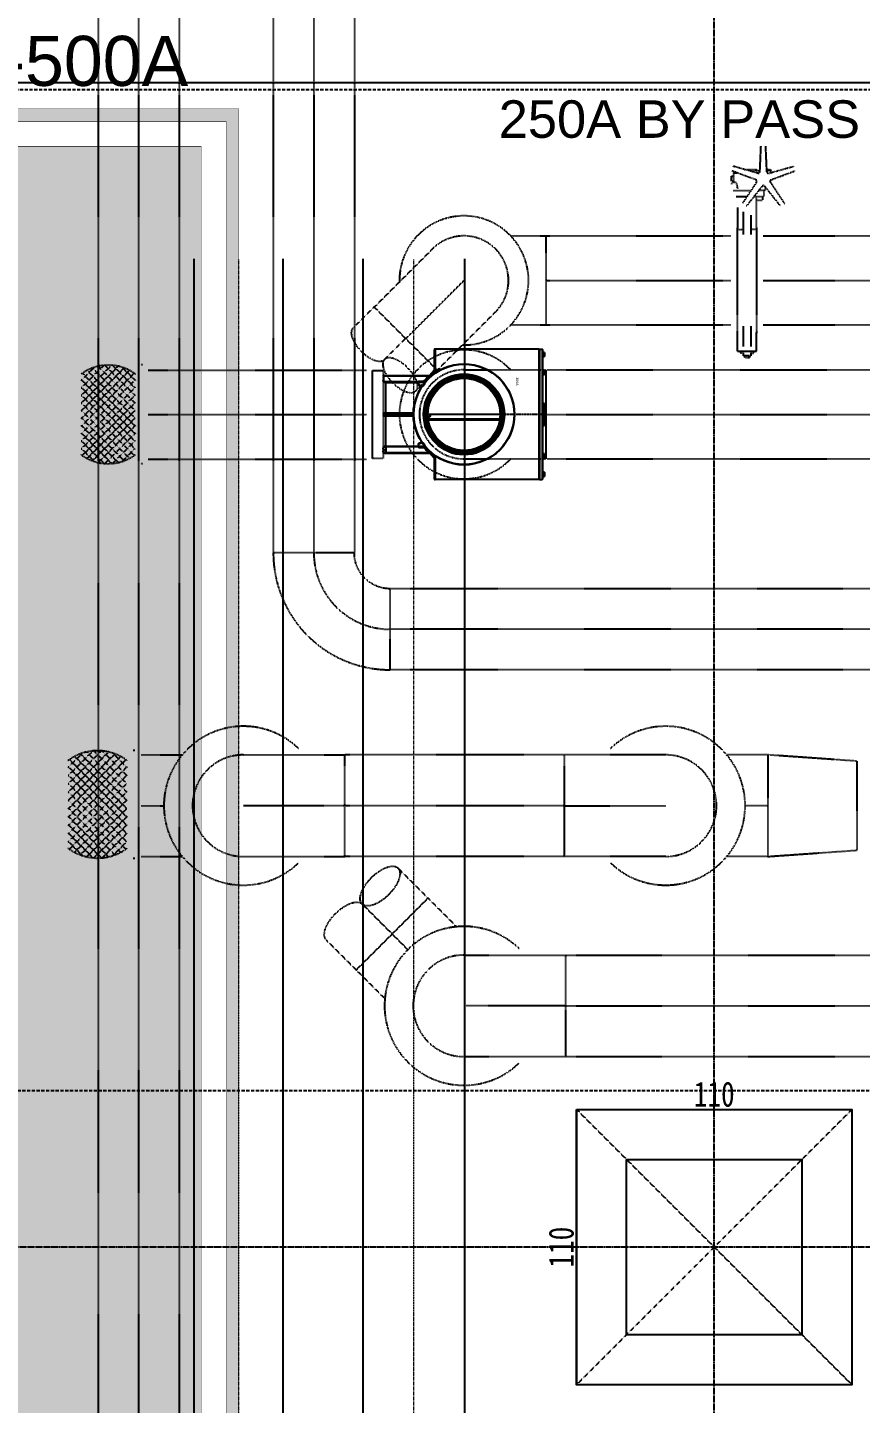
# Model space of a CAD drawing. Header units: millimetres. Extents: x -18489 to 17339, y -1599 to 10961.
# Drawn here: x -16473 to -16140, y 3680 to 4230 of the extents above; entities that cross this region are included whole.
import ezdxf
from ezdxf.enums import TextEntityAlignment as Align

# ---------------------------------------------------------------- set-up
doc = ezdxf.new("R2010")
doc.units = ezdxf.units.MM
for name, pattern in [('188K-SM-03-F10-MECH-EQ-Y2257103$0$Micron CUP L10 HVAC EQU$0$DASHED', [19.05, 12.7, -6.35]), ('188K-SM-07-F10-MECH-CHW PIPE-Y2257103$0$Micron CUP L10 HVAC 2nd PIPE$0$CENTER', [2, 1.25, -0.25, 0.25, -0.25]), ('188K-SM-07-F10-MECH-CHW PIPE-Y2257103$0$Micron CUP L10 HVAC 2nd PIPE$0$JIS_02_1.0', [2, 1, -1]), ('188K-SM-07-F10-MECH-CHW PIPE-Y2257103$0$XKA01LR1-HVAC-PIPE-冷卻水-Y2225103 Shawn$0$CENTER', [2, 1.25, -0.25, 0.25, -0.25]), ('X-CUB3-L10$0$COL-CEN-LIN', [3.25, 2.5, -0.25, 0.25, -0.25]), ('X-CUB3-L10$0$HIDDEN', [0.4, 0.3, -0.1])]:
    doc.linetypes.add(name, pattern=pattern)
for name, color, linetype in [('188K-SM-03-F10-MECH-EQ-Y2257103$0$0 Xref', 8, 'Continuous'), ('188K-SM-03-F10-MECH-EQ-Y2257103$0$M-EQU-FOUNDATION', 8, 'Continuous'), ('188K-SM-03-F10-MECH-EQ-Y2257103$0$Micron CUP L10 HVAC EQU$0$M-FUTURE-EQU', 253, '188K-SM-03-F10-MECH-EQ-Y2257103$0$Micron CUP L10 HVAC EQU$0$DASHED'), ('188K-SM-07-F10-MECH-CHW PIPE-Y2257103$0$0 XC', 8, 'Continuous'), ('188K-SM-07-F10-MECH-CHW PIPE-Y2257103$0$M-P-EXISTING PIPE', 8, 'Continuous'), ('188K-SM-07-F10-MECH-CHW PIPE-Y2257103$0$M-P-HWR-D-29', 211, 'Continuous'), ('188K-SM-07-F10-MECH-CHW PIPE-Y2257103$0$Micron CUP L10 HVAC 2nd PIPE$0$M-P-PHASE 2-PIPE', 8, '188K-SM-07-F10-MECH-CHW PIPE-Y2257103$0$Micron CUP L10 HVAC 2nd PIPE$0$JIS_02_1.0'), ('188K-SM-07-F10-MECH-CHW PIPE-Y2257103$0$Micron CUP L10 HVAC 2nd PIPE$0$M-P-TXT2.5', 7, 'Continuous'), ('X-CUB3-L10$0$CCL', 8, 'X-CUB3-L10$0$COL-CEN-LIN'), ('X-CUB3-L10$0$COL', 8, 'Continuous'), ('X-CUB3-L10$0$COL-S', 8, 'Continuous')]:
    doc.layers.add(name, color=color, linetype=linetype)
doc.layers.add('188K-SM-07-F10-MECH-CHW PIPE-Y2257103$0$XKA01LR1-HVAC-PIPE-冷卻水-Y2225103 Shawn$0$M-PIPE-CEN', color=8, linetype='188K-SM-07-F10-MECH-CHW PIPE-Y2257103$0$XKA01LR1-HVAC-PIPE-冷卻水-Y2225103 Shawn$0$CENTER', lineweight=9)
doc.styles.add('188K-SM-07-F10-MECH-CHW PIPE-Y2257103$0$Micron CUP L10 HVAC 2nd PIPE$0$Standard', font='arial.ttf')
doc.styles.add('X-CUB3-L10$0$DIM', font='', dxfattribs={"width": 0.8})
doc.styles.get('X-CUB3-L10$0$DIM').set_extended_font_data('MingLiU')
doc.dimstyles.new('X-CUB3-L10$0$JJP_005_defpoint', dxfattribs={"dimtxt": 20, "dimasz": 0.5, "dimexe": 0.5, "dimexo": 0.5, "dimgap": 0.5, "dimtad": 1, "dimdsep": 46, "dimtxsty": 'X-CUB3-L10$0$DIM', "dimblk": 'X-CUB3-L10$0$_None', "dimcen": 10, "dimclrd": 256, "dimclre": 256, "dimclrt": 256, "dimadec": 0, "dimazin": 0, "dimtfac": 1, "dimtix": 1, "dimtmove": 2, "dimatfit": 3, "dimldrblk": 'X-CUB3-L10$0$_None', "dimfxl": 0.5, "dimtolj": 1, "dimtzin": 0, "dimarcsym": 0})
pattern_1 = [(50, (4473.52, 709.2), (54.6554, -4.78173), [5.715, -62.865]), (355, (4473.52, 709.2), (-10.57303, 57.31705), [4.572, -50.29218]), (100.45144, (4478.076, 708.8), (44.08237, 52.53533), [4.857, -53.42707]), (46.1842, (4473.52, 724.44), (81.32371, -12.6127), [8.5725, -94.2975]), (96.63556, (4480.3, 723.39), (71.22124, 74.22784), [7.2855, -80.14068]), (351.18415, (4473.52, 724.44), (71.22124, 74.22784), [6.858, -75.43792]), (21, (4481.14, 720.63), (45.48432, -30.67956), [5.715, -62.865]), (326, (4481.14, 720.63), (18.54061, 55.25639), [4.572, -50.292]), (71.45144, (4484.93, 718.07), (64.02493, 24.57683), [4.857, -53.42698]), (37.5, (4473.521, 709.2), (0.926581, 25.366512), [0, -49.6824, 0, -51.054, 0, -50.4825]), (7.5, (4473.52, 709.2), (20.0459, 30.054172), [0, -29.1084, 0, -48.5394, 0, -19.2405]), (327.5, (4456.529, 709.2), (40.677179, -1.718623), [0, -19.05, 0, -59.436, 0, -78.867]), (317.5, (4448.91, 709.2), (44.438754, 7.62795), [0, -24.765, 0, -39.4716, 0, -56.007])]

# ---------------------------------------------------------------- blocks, each defined once
blk = doc.blocks.new('188K-SM-03-F10-MECH-EQ-Y2257103$0$Micron CUP L10 HVAC EQU')
at = {"layer": '188K-SM-03-F10-MECH-EQ-Y2257103$0$Micron CUP L10 HVAC EQU$0$M-FUTURE-EQU', "elevation": 1960}
blk.add_lwpolyline([(-215101.6, 30958), (-204601.6, 30958), (-204601.6, 34958), (-215101.6, 34958)], close=True, dxfattribs=at)
blk = doc.blocks.new('188K-SM-03-F10-MECH-EQ-Y2257103')
at = {"layer": '188K-SM-03-F10-MECH-EQ-Y2257103$0$M-EQU-FOUNDATION'}
h = blk.add_hatch(dxfattribs=at)
h.set_pattern_fill('AR-CONC', color=256, scale=0.3)
h.set_pattern_definition(pattern_1)
h.paths.add_polyline_path([(-17043.15, 4192.46), (-16393.15, 4192.46), (-16393.15, 1372.46), (-17043.15, 1372.46)], flags=16)
h.paths.add_polyline_path([(-17048.15, 4197.46), (-16388.15, 4197.46), (-16388.15, 1367.46), (-17048.15, 1367.46)])
h = blk.add_hatch(dxfattribs=at)
h.set_pattern_fill('AR-CONC', color=256, scale=0.3)
h.set_pattern_definition(pattern_1)
h.paths.add_polyline_path([(-17033.15, 4182.46), (-16403.15, 4182.46), (-16403.15, 1382.46), (-17033.15, 1382.46)])
at = {"layer": '188K-SM-03-F10-MECH-EQ-Y2257103$0$M-EQU-FOUNDATION', "const_width": 0.2}
for points in [[(-17048.15, 4197.46), (-16388.15, 4197.46), (-16388.15, 1367.46), (-17048.15, 1367.46)], [(-17043.15, 4192.46), (-16393.15, 4192.46), (-16393.15, 1372.46), (-17043.15, 1372.46)], [(-17033.15, 4182.46), (-16403.15, 4182.46), (-16403.15, 1382.46), (-17033.15, 1382.46)]]:
    blk.add_lwpolyline(points, close=True, dxfattribs=at)
at = {"layer": '188K-SM-03-F10-MECH-EQ-Y2257103$0$0 Xref', "xscale": 0.1, "yscale": 0.1, "zscale": 0.1}
blk.add_blockref('188K-SM-03-F10-MECH-EQ-Y2257103$0$Micron CUP L10 HVAC EQU', (4473.52, 709.2), dxfattribs=at)
blk = doc.blocks.new('*D570')
at = {"layer": 'DefPoints', "lineweight": -2, "transparency": 16777216}
blk.add_line((0, 0), (110, 0), dxfattribs=at)
at = {"layer": 'DefPoints', "color": 0, "transparency": 16777216}
for p in [(0, 0), (110, 0), (110, 0)]:
    blk.add_point(p, dxfattribs=at)
at = {"layer": 'DefPoints', "transparency": 16777216, "insert": (55, 6.07), "char_height": 10, "attachment_point": 5, "style": 'X-CUB3-L10$0$DIM'}
blk.add_mtext('\\A1;110', dxfattribs=at)
blk = doc.blocks.new('X-CUB3-L10$0$_None')
blk = doc.blocks.new('*D571')
at = {"layer": 'DefPoints', "lineweight": -2, "transparency": 16777216}
blk.add_line((0, 0), (0, -110), dxfattribs=at)
at = {"layer": 'DefPoints', "color": 0, "transparency": 16777216}
for p in [(0, 0), (0, -110), (0, -110)]:
    blk.add_point(p, dxfattribs=at)
at = {"layer": 'DefPoints', "transparency": 16777216, "insert": (-6.07, -55), "char_height": 10, "attachment_point": 5, "rotation": 90, "style": 'X-CUB3-L10$0$DIM'}
blk.add_mtext('\\A1;110', dxfattribs=at)
blk = doc.blocks.new('188K-SM-07-F10-MECH-CHW PIPE-Y2257103$0$Micron CUP L10 HVAC 2nd PIPE$0$250A-13')
blk.add_lwpolyline([(49, 202.5), (49, -202.5), (0, -202.5), (0, 202.5), (49, 202.5)])
blk = doc.blocks.new('188K-SM-07-F10-MECH-CHW PIPE-Y2257103$0$Micron CUP L10 HVAC 2nd PIPE$0$A$C91da9e53')
at = {"linetype": 'Continuous'}
for p, q in [((-188.3, 677.2), (333.2, 677.2)), ((-188.3, 666.7), (-188.3, 677.2)), ((-188.3, 666.7), (333.2, 666.7)), ((-187.7, 666.2), (-188.3, 666.7)), ((-186.1, 666.2), (-188.3, 663.9)), ((-188.3, 663.9), (333.2, 663.9)), ((-188.3, 663.9), (-188.3, 249.7)), ((-187.7, 666.2), (332.7, 666.2)), ((-187.2, 678.3), (332.1, 678.3)), ((-177.2, 680), (-156.7, 680)), ((-177.2, 678.3), (-177.2, 680)), ((-175.3, 686.9), (-158.6, 686.9)), ((-175.3, 686.9), (-175.3, 680)), ((-167, 680), (-167, 686.2)), ((-158.6, 680), (-158.6, 686.9)), ((-156.7, 678.3), (-156.7, 680)), ((-83.8, 680), (-104.3, 680)), ((-104.3, 678.3), (-104.3, 680)), ((-102.4, 680), (-102.4, 686.9)), ((-85.7, 686.9), (-102.4, 686.9)), ((-94, 680), (-94, 686.2)), ((-85.7, 686.9), (-85.7, 680)), ((-83.8, 678.3), (-83.8, 680)), ((26.4, 678.3), (26.4, 680)), ((26.4, 680), (46.9, 680)), ((28.4, 686.9), (28.4, 680)), ((28.4, 686.9), (45, 686.9)), ((36.7, 680), (36.7, 686.2)), ((45, 680), (45, 686.9)), ((45, 683.9), (100, 683.9)), ((45, 681.1), (100, 681.1)), ((46.9, 678.3), (46.9, 680)), ((47.6, 686.6), (97.4, 686.6)), ((98, 680), (118.5, 680)), ((98, 678.3), (98, 680)), ((100, 686.9), (116.6, 686.9)), ((100, 686.9), (100, 680)), ((108.3, 680), (108.3, 686.2)), ((116.6, 680), (116.6, 686.9)), ((118.5, 678.3), (118.5, 680)), ((228.8, 680), (249.2, 680)), ((228.8, 678.3), (228.8, 680)), ((230.7, 686.9), (230.7, 680)), ((230.7, 686.9), (247.3, 686.9)), ((239, 680), (239, 686.2)), ((247.3, 680), (247.3, 686.9)), ((249.2, 678.3), (249.2, 680)), ((301.7, 678.3), (301.7, 680)), ((301.7, 680), (322.1, 680)), ((303.6, 686.9), (303.6, 680)), ((303.6, 686.9), (320.2, 686.9)), ((311.9, 680), (311.9, 686.2)), ((320.2, 680), (320.2, 686.9)), ((322.1, 678.3), (322.1, 680)), ((331, 666.2), (333.2, 663.9)), ((332.7, 666.2), (333.2, 666.7)), ((333.2, 666.7), (333.2, 677.2)), ((333.2, 663.9), (333.2, 249.7)), ((72.5, 509.4), (72.5, 220.7)), ((94.6, 222.4), (94.6, 507.7)), ((90.5, 221.9), (90.5, 494.3)), ((92.7, 222.2), (92.7, 494.2)), ((-188.3, 249.7), (-91.8, 249.7)), ((-186.4, 245.5), (-88.8, 245.5)), ((-102.3, 245.5), (-83, 228.8)), ((-83, 228.8), (-83, 228.8)), ((-82.1, 226.7), (-82.1, 45.4)), ((-82.1, 226.7), (-82.1, 45.4)), ((-82.1, 226.7), (-82.1, 226.7)), ((-80.9, 223.4), (-79.1, 225.5)), ((-80.9, 223.4), (-80.9, 42.6)), ((225.9, 223.4), (224.1, 225.5)), ((225.9, 223.4), (225.9, 42.6)), ((227, 226.7), (227, 45.4)), ((227, 45.4), (227, 226.7)), ((227, 226.7), (227, 226.7)), ((247.3, 245.5), (228, 228.8)), ((228, 228.8), (228, 228.8)), ((233.7, 245.5), (331.3, 245.5)), ((236.7, 249.7), (333.2, 249.7)), ((-59.4, 204.8), (-59.4, 184.9)), ((-59.4, 184.9), (-57.2, 184.9)), ((-57.2, 184.9), (-57.2, 204.8)), ((-57, 181.7), (-56.4, 183.8)), ((-57, 181.7), (-57, 50.9)), ((-56.2, 183.8), (-56.2, 183.8)), ((-56.1, 183.8), (-56.1, 205.9)), ((-56.1, 205.9), (-55.8, 205.9)), ((-56.1, 183.8), (-49.4, 183.8)), ((-54.4, 209.8), (-54.7, 209.8)), ((-54.2, 181.6), (-54.2, 50.9)), ((-54.2, 181.6), (-53.9, 181.5)), ((-53.9, 181.5), (-47.3, 181.5)), ((192.3, 181.5), (198.8, 181.5)), ((201, 183.8), (194.3, 183.8)), ((198.8, 181.5), (199.1, 181.6)), ((199.1, 50.9), (199.1, 181.6)), ((199.7, 209.8), (199.3, 209.8)), ((201, 205.9), (200.7, 205.9)), ((201, 205.9), (201, 183.8)), ((201.9, 181.7), (201.3, 183.8)), ((201.9, 181.7), (201.9, 50.9)), ((202.1, 204.8), (202.1, 184.9)), ((204.3, 184.9), (202.1, 184.9)), ((204.3, 184.9), (204.3, 204.8)), ((65.7, 50.9), (65.7, 164.4)), ((68.3, 45.4), (68.3, 164.3)), ((69.4, 45.4), (69.4, 164.3)), ((75.5, 164.3), (75.5, 45.4)), ((76.6, 164.3), (76.6, 45.4)), ((79.2, 164.4), (79.2, 50.9)), ((-62.5, 45.4), (-82.1, 45.4)), ((-62.5, 45.4), (-62.5, 42.6)), ((-57, 50.9), (68.3, 50.9)), ((76.6, 45.4), (68.3, 45.4)), ((76.6, 50.9), (201.9, 50.9)), ((224.9, 54.5), (205, 54.5)), ((205, 54.5), (205, 42.6)), ((215, 53.6), (215, 43.5)), ((224.9, 54.5), (224.9, 42.6)), ((227, 45.4), (224.9, 45.4))]:
    blk.add_line(p, q, dxfattribs=at)
for points in [[(-82.1, 45.4), (-82.3, 44.3), (-82.9, 43.4), (-83.8, 42.8), (-84.8, 42.6)], [(69.4, 45.4), (69.4, 44.3), (69.4, 43.4), (69.4, 42.8), (69.3, 42.6)], [(75.5, 45.4), (75.6, 44.3), (75.6, 43.4), (75.6, 42.8), (75.6, 42.6)], [(227, 45.4), (227.2, 44.3), (227.8, 43.4), (228.7, 42.8), (229.8, 42.6)]]:
    blk.add_lwpolyline(points, dxfattribs=at)
for radius in [202.1, 200.7, 161.7, 160.6, 159.5, 154.7, 153.7, 152.6, 151.6, 145.8, 144.3]:
    blk.add_circle((72.5, 365), radius, dxfattribs=at)
blk.add_circle((72.5, 365), 154.7)
for centre, radius, start, end in [((-187.2, 677.2), 1.11, 90, 180), ((47.6, 683.9), 2.77, 90, 160.7195), ((97.4, 683.9), 2.77, 19.2805, 90), ((332.1, 677.2), 1.11, 0, 90), ((-182.7, 249.7), 5.53, 180, 229.0856), ((-84.9, 226.7), 2.77, 0, 49.0856), ((72.5, 220.7), 11.9, 2.6126, 90), ((72.5, 220.7), 10.6, 2.3876, 90), ((229.8, 226.7), 2.77, 130.9144, 180), ((327.7, 249.7), 5.53, 310.9144, 0), ((-56.1, 184.9), 3.32, 180, 254.5444), ((-56.1, 204.8), 1.11, 90, 180), ((-56.1, 184.9), 1.11, 180, 270), ((201, 204.8), 1.11, 0, 90), ((201, 184.9), 1.11, 270, 0), ((201, 184.9), 3.32, 285.4556, 0), ((-84.9, 45.4), 2.77, 270, 0), ((65.6, 45.4), 2.77, 270, 0), ((79.4, 45.4), 2.77, 180, 270), ((229.8, 45.4), 2.77, 180, 270)]:
    blk.add_arc(centre, radius, start, end, dxfattribs=at)
for points in [[(-175.3, 686.2), (-174.4, 686.4), (-173.6, 686.6), (-172.7, 686.8), (-171.9, 686.9), (-171.1, 686.9)], [(-171.1, 686.9), (-170.3, 686.9), (-169.5, 686.8), (-168.7, 686.6), (-167.8, 686.4), (-167, 686.2)], [(-167, 686.2), (-166.1, 686.4), (-165.2, 686.6), (-164.4, 686.8), (-163.6, 686.9), (-162.8, 686.9)], [(-162.8, 686.9), (-162, 686.9), (-161.2, 686.8), (-160.4, 686.6), (-159.5, 686.4), (-158.6, 686.2)], [(-98.2, 686.9), (-99, 686.9), (-99.8, 686.8), (-100.6, 686.6), (-101.5, 686.4), (-102.4, 686.2)], [(-94, 686.2), (-94.9, 686.4), (-95.8, 686.6), (-96.6, 686.8), (-97.4, 686.9), (-98.2, 686.9)], [(-89.9, 686.9), (-90.7, 686.9), (-91.5, 686.8), (-92.3, 686.6), (-93.2, 686.4), (-94, 686.2)], [(-85.7, 686.2), (-86.6, 686.4), (-87.5, 686.6), (-88.3, 686.8), (-89.1, 686.9), (-89.9, 686.9)], [(28.4, 686.2), (29.2, 686.4), (30.1, 686.6), (30.9, 686.8), (31.7, 686.9), (32.5, 686.9)], [(32.5, 686.9), (33.3, 686.9), (34.1, 686.8), (35, 686.6), (35.8, 686.4), (36.7, 686.2)], [(36.7, 686.2), (37.5, 686.4), (38.4, 686.6), (39.2, 686.8), (40, 686.9), (40.8, 686.9)], [(40.8, 686.9), (41.6, 686.9), (42.4, 686.8), (43.3, 686.6), (44.1, 686.4), (45, 686.2)], [(100, 686.2), (100.9, 686.4), (101.7, 686.6), (102.5, 686.8), (103.3, 686.9), (104.1, 686.9)], [(104.1, 686.9), (105, 686.9), (105.8, 686.8), (106.6, 686.6), (107.4, 686.4), (108.3, 686.2)], [(108.3, 686.2), (109.2, 686.4), (110, 686.6), (110.8, 686.8), (111.6, 686.9), (112.4, 686.9)], [(112.4, 686.9), (113.3, 686.9), (114.1, 686.8), (114.9, 686.6), (115.7, 686.4), (116.6, 686.2)], [(230.7, 686.2), (231.6, 686.4), (232.4, 686.6), (233.2, 686.8), (234, 686.9), (234.9, 686.9)], [(234.9, 686.9), (235.7, 686.9), (236.5, 686.8), (237.3, 686.6), (238.1, 686.4), (239, 686.2)], [(239, 686.2), (239.9, 686.4), (240.7, 686.6), (241.5, 686.8), (242.3, 686.9), (243.2, 686.9)], [(243.2, 686.9), (244, 686.9), (244.8, 686.8), (245.6, 686.6), (246.4, 686.4), (247.3, 686.2)], [(303.6, 686.2), (304.5, 686.4), (305.3, 686.6), (306.1, 686.8), (306.9, 686.9), (307.8, 686.9)], [(307.8, 686.9), (308.6, 686.9), (309.4, 686.8), (310.2, 686.6), (311, 686.4), (311.9, 686.2)], [(311.9, 686.2), (312.8, 686.4), (313.6, 686.6), (314.4, 686.8), (315.2, 686.9), (316.1, 686.9)], [(316.1, 686.9), (316.9, 686.9), (317.7, 686.8), (318.5, 686.6), (319.3, 686.4), (320.2, 686.2)], [(90.5, 494.3), (90.6, 507.8)], [(93.2, 497.5), (92.9, 497.6), (92.1, 497.6), (91, 497.6)], [(92.7, 494.2), (92.7, 507.6)], [(88.4, 490.7), (88.4, 491.1)], [(-83, 228.8), (-82.9, 228.7), (-82.7, 228.6), (-82.4, 228.3), (-82, 227.9), (-81.4, 227.5), (-80.7, 226.9), (-80, 226.3), (-79.1, 225.5)], [(-82.1, 226.7), (-82.2, 227.5), (-82.5, 228.2), (-83, 228.8)], [(-82.1, 226.7), (-82, 226.5), (-81.9, 226.2), (-81.8, 225.8), (-81.6, 225.4), (-81.4, 224.8), (-81.2, 224.2), (-80.9, 223.4)], [(-80.9, 223.4), (-73.7, 217.1), (-66.5, 210.9), (-59.4, 204.8)], [(-79.1, 225.5), (-71.9, 219.3), (-64.9, 213.2), (-57.9, 207.1)], [(202.8, 207.1), (209.8, 213.2), (216.9, 219.3), (224.1, 225.5)], [(204.3, 204.8), (211.4, 210.9), (218.6, 217.1), (225.9, 223.4)], [(224.1, 225.5), (224.9, 226.3), (225.7, 226.9), (226.4, 227.5), (226.9, 227.9), (227.4, 228.3), (227.7, 228.6), (227.9, 228.7), (228, 228.8)], [(225.9, 223.4), (226.1, 224.2), (226.4, 224.8), (226.5, 225.4), (226.7, 225.8), (226.8, 226.2), (226.9, 226.5), (227, 226.7)], [(227, 226.7), (227.1, 227.5), (227.4, 228.2), (228, 228.8)], [(-57.9, 207.1), (-58, 207), (-58.2, 206.6), (-58.6, 206.1), (-59, 205.4), (-59.4, 204.8)], [(-59.4, 204.8), (-58.5, 204.8), (-57.8, 204.8), (-57.3, 204.8), (-57.2, 204.8)], [(-54.7, 209.8), (-55.5, 209.7), (-56, 209.5), (-56.5, 209.2), (-56.9, 208.9), (-57.2, 208.6), (-57.5, 208.2), (-57.6, 207.9), (-57.8, 207.6), (-57.8, 207.3), (-57.9, 207.1)], [(-57.9, 207.1), (-57.4, 206.5), (-57.1, 205.8)], [(-57.1, 205.8), (-57.2, 205)], [(-57, 181.7), (-56.3, 181.6), (-55.7, 181.6), (-55.1, 181.6), (-54.6, 181.6), (-54.3, 181.6), (-54.2, 181.6)], [(-56.1, 183.7), (-56.2, 183.8)], [(-55.8, 205.9), (-56.1, 205.9)], [(-53.9, 181.5), (-54, 182.4), (-54.5, 183.1), (-55.2, 183.6), (-56.1, 183.8)], [(-55.2, 183.4), (-56.1, 183.7)], [(-54.4, 209.8), (-53.9, 209.1), (-53.7, 208.2), (-53.8, 207.3), (-54.2, 206.6), (-54.9, 206.1), (-55.8, 205.9)], [(-54.7, 209.8), (-54.2, 209.1), (-54, 208.2), (-54.1, 207.3), (-54.6, 206.6), (-55.2, 206.1), (-55.8, 205.9)], [(-46.4, 202.4), (-48.7, 203.5), (-50.7, 204.4), (-52.5, 205), (-53.9, 205.5), (-55, 205.8), (-55.8, 205.9)], [(-54.2, 181.6), (-54.5, 182.6), (-55.2, 183.4)], [(-45.1, 205.6), (-47.4, 206.9), (-49.4, 207.9), (-51.1, 208.8), (-52.5, 209.3), (-53.6, 209.7), (-54.4, 209.8)], [(-49.4, 183.8), (-48.1, 184.1), (-46.8, 185), (-45.7, 186.3), (-44.8, 187.8), (-44.1, 189.4), (-43.6, 191), (-43.3, 192.6), (-43.2, 194.1), (-43.2, 195.6), (-43.3, 197.1), (-43.6, 198.7), (-44.1, 200.3)], [(-47.3, 181.5), (-47.5, 182.4), (-47.9, 183.1), (-48.6, 183.6), (-49.4, 183.8)], [(-47.3, 181.5), (-46.1, 181.9), (-44.8, 183), (-43.7, 184.6), (-42.8, 186.4), (-42.2, 188.3), (-41.7, 190.2), (-41.5, 191.2)], [(-45.1, 205.6), (-45, 205), (-45.3, 204.1), (-45.8, 203.2), (-46.4, 202.4)], [(-44.1, 200.3), (-44.4, 200.9), (-44.8, 201.3), (-45.2, 201.7), (-45.6, 202), (-46, 202.2), (-46.4, 202.4)], [(-42.2, 201.4), (-42.5, 202.5), (-42.9, 203.4), (-43.5, 204.1), (-44, 204.7), (-44.5, 205.2), (-45.1, 205.6)], [(-42.2, 201.4), (-42.6, 201), (-43.3, 200.6), (-44.1, 200.3)], [(-41.5, 198.4), (-41.7, 199.5), (-42.2, 201.4)], [(-41.4, 197.5), (-41.5, 198.4)], [(-41.5, 191.2), (-41.4, 192.1)], [(-41.4, 192.1), (-41.3, 193.9), (-41.3, 195.7), (-41.4, 197.5)], [(186.4, 197.6), (186.2, 195.7), (186.2, 194), (186.3, 192.2)], [(186.3, 192.2), (186.5, 191.2)], [(186.5, 198.4), (186.4, 197.6)], [(187.1, 201.4), (186.6, 199.5), (186.5, 198.4)], [(186.5, 191.2), (186.6, 190.3), (187.1, 188.4), (187.7, 186.5), (188.6, 184.7), (189.7, 183.1), (191, 182), (192.3, 181.5)], [(190, 205.6), (189.5, 205.2), (188.9, 204.7), (188.4, 204.1), (187.9, 203.4), (187.4, 202.5), (187.1, 201.4)], [(187.1, 201.4), (187.6, 201), (188.3, 200.6), (189.1, 200.3)], [(189.1, 200.3), (188.6, 198.7), (188.3, 197.1), (188.2, 195.6), (188.1, 194.1), (188.3, 192.6), (188.6, 191.1), (189, 189.5), (189.7, 187.9), (190.6, 186.4), (191.7, 185.1), (193, 184.1), (194.3, 183.8)], [(191.3, 202.4), (190.9, 202.2), (190.5, 202), (190.1, 201.7), (189.7, 201.3), (189.4, 200.9), (189.1, 200.3)], [(199.3, 209.8), (198.6, 209.7), (197.5, 209.3), (196.1, 208.8), (194.4, 207.9), (192.3, 206.9), (190, 205.6)], [(190, 205.6), (190, 205), (190.2, 204.1), (190.7, 203.2), (191.3, 202.4)], [(200.7, 205.9), (199.9, 205.8), (198.8, 205.5), (197.4, 205), (195.7, 204.4), (193.7, 203.5), (191.3, 202.4)], [(192.3, 181.5), (192.4, 182.4), (192.9, 183.1), (193.6, 183.6), (194.3, 183.8)], [(199.3, 209.8), (198.8, 209.1), (198.6, 208.2), (198.8, 207.3), (199.2, 206.6), (199.9, 206.1), (200.7, 205.9)], [(198.8, 181.5), (199, 182.4), (199.5, 183.1), (200.2, 183.6), (201, 183.8)], [(199.7, 209.8), (199.1, 209.1), (198.9, 208.2), (199.1, 207.3), (199.5, 206.6), (200.2, 206.1), (200.7, 205.9)], [(199.1, 181.6), (199.4, 182.6), (200.1, 183.4)], [(199.1, 181.6), (199.3, 181.6), (199.6, 181.6), (200, 181.6), (200.6, 181.6), (201.3, 181.6), (201.9, 181.7)], [(202.8, 207.1), (202.8, 207.3), (202.7, 207.6), (202.6, 207.9), (202.4, 208.2), (202.2, 208.5), (202, 208.7), (201.8, 209), (201.5, 209.2), (201.2, 209.4), (200.9, 209.5), (200.6, 209.7), (200.2, 209.7), (199.7, 209.8)], [(200.1, 183.4), (201, 183.7)], [(200.7, 205.9), (201, 205.9)], [(201, 183.7), (201.1, 183.8)], [(202.8, 207.1), (202.3, 206.5), (202.1, 205.8)], [(202.1, 205.8), (202.1, 205)], [(204.3, 204.8), (203.5, 204.8), (202.8, 204.8), (202.3, 204.8), (202.1, 204.8)], [(204.3, 204.8), (204, 205.4), (203.6, 206.1), (203.2, 206.6), (202.9, 207), (202.8, 207.1)], [(-57, 50.9), (-57.1, 49.8), (-57.4, 48.6), (-58.1, 47.5), (-59.1, 46.5), (-60.2, 45.8), (-61.4, 45.5), (-62.5, 45.4)], [(-54.2, 50.9), (-54.4, 49.2), (-54.9, 47.5), (-55.9, 45.8), (-57.4, 44.4), (-59.1, 43.3), (-60.9, 42.8), (-62.5, 42.6)], [(65.6, 42.6), (65.6, 42.8), (65.6, 43.3), (65.7, 44.4), (65.7, 45.8), (65.7, 47.5), (65.7, 49.2), (65.7, 50.9)], [(79.2, 50.9), (79.2, 49.2), (79.2, 47.5), (79.3, 45.8), (79.3, 44.4), (79.3, 43.3), (79.4, 42.8), (79.4, 42.6)], [(204.9, 43), (204, 43.3), (202.3, 44.4), (200.9, 45.8), (199.9, 47.5), (199.3, 49.2), (199.1, 50.9)], [(205, 45.9), (204, 46.5), (203.1, 47.5), (202.4, 48.6), (202, 49.8), (201.9, 50.9)], [(205, 43), (204.9, 43)], [(210, 54.5), (209, 54.5), (208, 54.3), (207, 54.2), (206.1, 53.9), (205, 53.6)], [(207, 42.9), (206.1, 43.2), (205, 43.5)], [(208, 42.7), (207, 42.9)], [(210, 42.6), (209, 42.6), (208, 42.7)], [(215, 53.6), (214, 53.9), (213, 54.2), (212, 54.3), (211, 54.5), (210, 54.5)], [(215, 43.5), (214, 43.2), (213, 42.9), (212, 42.7), (211, 42.6), (210, 42.6)], [(220, 54.5), (219, 54.5), (218, 54.3), (217, 54.2), (216, 53.9), (215, 53.6)], [(220, 42.6), (219, 42.6), (218, 42.7), (217, 42.9), (216, 43.2), (215, 43.5)], [(224.9, 53.6), (223.9, 53.9), (222.9, 54.2), (221.9, 54.3), (221, 54.5), (220, 54.5)], [(224.9, 43.5), (223.9, 43.2), (222.9, 42.9), (221.9, 42.7), (221, 42.6), (220, 42.6)]]:
    blk.add_spline(points, degree=3, dxfattribs=at)
at = {"xscale": 0.8691588785046729, "yscale": 0.8691588785046729, "zscale": 0.8691588785046729, "rotation": 90.00000000000001}
blk.add_blockref('188K-SM-07-F10-MECH-CHW PIPE-Y2257103$0$Micron CUP L10 HVAC 2nd PIPE$0$250A-13', (72.5, 0), dxfattribs=at)
at = {"style": '188K-SM-07-F10-MECH-CHW PIPE-Y2257103$0$Micron CUP L10 HVAC 2nd PIPE$0$Standard'}
blk.add_text('300A', height=10, dxfattribs=at).set_placement((-75.5, 572.9))
blk = doc.blocks.new('188K-SM-07-F10-MECH-CHW PIPE-Y2257103$0$Micron CUP L10 HVAC 2nd PIPE$0$A$Cd80deb1c')
for p, q in [((22.6, 198.2), (29.1, 198.2)), ((173.2, 196.5), (51.7, 75.1)), ((142.5, 196.3), (51.7, 105.5)), ((199.7, 192.6), (51.7, 44.6)), ((104.1, 188.5), (51.7, 136)), ((223, 185.6), (51.7, 14.1)), ((244, 176.1), (51.7, -16.3)), ((267.1, -16.3), (74.7, 176.1)), ((267.1, 14.1), (95.7, 185.6)), ((267.1, 44.6), (119.1, 192.6)), ((267.1, 75.1), (145.6, 196.5)), ((267.1, 105.5), (176.3, 196.3)), ((267.1, 136), (214.6, 188.5)), ((263, 164.4), (51.7, -46.7)), ((267.1, 138.2), (51.7, -77.2)), ((267.1, -77.2), (51.7, 138.2)), ((267.1, -46.7), (55.8, 164.4)), ((267.1, 107.7), (51.7, -107.7)), ((267.1, -107.7), (51.7, 107.7)), ((267.1, 77.2), (51.7, -138.2)), ((267.1, -138.2), (51.7, 77.2)), ((263, -164.4), (51.7, 46.7)), ((244, -176.1), (51.7, 16.3)), ((267.1, 46.7), (55.8, -164.4)), ((267.1, 16.3), (74.7, -176.1)), ((223, -185.6), (51.7, -14.1)), ((199.7, -192.6), (51.7, -44.6)), ((267.1, -14.1), (95.7, -185.6)), ((267.1, -44.6), (119.1, -192.6)), ((173.2, -196.5), (51.7, -75.1)), ((142.5, -196.3), (51.7, -105.5)), ((267.1, -75.1), (145.6, -196.5)), ((267.1, -105.5), (176.3, -196.3)), ((104.1, -188.5), (51.7, -136)), ((267.1, -136), (214.6, -188.5)), ((22.6, -198.2), (29.1, -198.2))]:
    blk.add_line(p, q)
for centre, start, end in [((159.4, 16.2), 53, 127), ((159.4, -16.2), 233, 307)]:
    blk.add_arc(centre, 180.9, start, end)
blk = doc.blocks.new('188K-SM-07-F10-MECH-CHW PIPE-Y2257103$0$Micron CUP L10 HVAC 2nd PIPE$0$A$C346f1867')
for p, q in [((-290.7, 215.7), (-283.7, 215.7)), ((-126.8, 213.9), (-259.1, 81.7)), ((-160.3, 213.7), (-259.1, 114.9)), ((-98, 209.6), (-259.1, 48.5)), ((-202, 205.2), (-259.1, 148.1)), ((-72.6, 202), (-259.1, 15.4)), ((-49.7, 191.7), (-259.1, -17.7)), ((-29.1, 179), (-259.1, -50.9)), ((-24.6, -50.9), (-254.6, 179)), ((-24.6, -17.7), (-234, 191.7)), ((-24.6, 15.4), (-211.1, 202)), ((-24.6, 48.5), (-185.7, 209.6)), ((-24.6, 81.7), (-156.9, 213.9)), ((-24.6, 114.9), (-123.4, 213.7)), ((-24.6, 148.1), (-81.7, 205.2)), ((-24.6, 150.4), (-259.1, -84.1)), ((-24.6, -84.1), (-259.1, 150.4)), ((-24.6, 117.2), (-259.1, -117.2)), ((-24.6, -117.2), (-259.1, 117.2)), ((-24.6, 84.1), (-259.1, -150.4)), ((-24.6, -150.4), (-259.1, 84.1)), ((-29.1, -179), (-259.1, 50.9)), ((-49.7, -191.7), (-259.1, 17.7)), ((-24.6, 50.9), (-254.6, -179)), ((-24.6, 17.7), (-234, -191.7)), ((-72.6, -202), (-259.1, -15.4)), ((-98, -209.6), (-259.1, -48.5)), ((-24.6, -15.4), (-211.1, -202)), ((-24.6, -48.5), (-185.7, -209.6)), ((-126.8, -213.9), (-259.1, -81.7)), ((-24.6, -81.7), (-156.9, -213.9)), ((-160.3, -213.7), (-259.1, -114.9)), ((-202, -205.2), (-259.1, -148.1)), ((-24.6, -114.9), (-123.4, -213.7)), ((-24.6, -148.1), (-81.7, -205.2)), ((-290.7, -215.7), (-283.7, -215.7))]:
    blk.add_line(p, q)
for centre, start, end in [((-141.8, 17.6), 53, 127), ((-141.8, -17.6), 233, 307)]:
    blk.add_arc(centre, 196.9, start, end)
blk = doc.blocks.new('188K-SM-07-F10-MECH-CHW PIPE-Y2257103$0$Micron CUP L10 HVAC 2nd PIPE$0$A$Ce155336e')
for p, q in [((-13.4, 434.1), (-9, 536.7)), ((14.4, 434.1), (10, 536.7)), ((-21, 428.6), (-119.9, 456.1)), ((-76.3, 444), (-26, 444)), ((-26, 438), (-26, 444)), ((14.5, 443.5), (29.5, 443.5)), ((14.5, 438), (14.5, 443.5)), ((22, 428.6), (120.9, 456.1)), ((29.5, 443.5), (29.5, 438)), ((-124.3, 391), (-127.6, 385.3)), ((-127, 416.8), (-119, 416.8)), ((-127, 397.2), (-127, 416.8)), ((-119, 397.2), (-127, 397.2)), ((-29.6, 402.2), (-125.7, 438)), ((-106.6, 391), (-124.3, 391)), ((-119, 434.5), (-119, 391)), ((-119, 430), (-104.2, 430)), ((-102, 368), (-106.6, 391)), ((-26.7, 393.2), (-83.4, 307.7)), ((-13.3, 438), (-54.8, 438)), ((30, 438), (14.2, 438)), ((27.7, 393.2), (84.4, 307.7)), ((30, 438), (30, 430.8)), ((30.6, 402.2), (126.7, 438)), ((-120.7, 360), (-48.7, 360)), ((-107.7, 335), (-65.3, 335)), ((-4.2, 376.9), (-68, 296.5)), ((-37.5, 335), (2, 335)), ((-27.5, 203.6), (-27.5, 335)), ((7.5, 360), (-17.6, 360)), ((-3.5, 335), (-3.5, 321)), ((2, 360), (2, 335)), ((5.2, 376.9), (69, 296.5)), ((7.5, 374), (7.5, 360)), ((-102.5, 291.2), (-102.5, 203.6)), ((-27.5, 321), (-3.5, 321)), ((-80, 274.5), (-80, 183.4)), ((-50, 260.5), (-50, 183.4)), ((-104, 206.5), (-107, 206.5)), ((-104, 206.5), (-104, -206.5)), ((-104, 203.5), (-80, 204.4)), ((-26, 203.5), (-50, 204.4)), ((-26, -206.5), (-26, 206.5)), ((-23, 206.5), (-26, 206.5)), ((-107, -206.5), (-104, -206.5)), ((-102.5, -283), (-102.5, -207.5)), ((-80, -183.4), (-80, -265)), ((-50, -183.4), (-50, -265)), ((-27.5, -283), (-27.5, -207.5)), ((-26, -206.5), (-23, -206.5)), ((-102.5, -283), (-27.5, -283)), ((-92.7, -283), (-92.7, -290.5)), ((-79.7, -290.5), (-92.7, -290.5)), ((-80, -290.5), (-80, -301.3)), ((-50, -301.3), (-80, -301.3)), ((-79.7, -283), (-79.7, -290.5)), ((-75, -301.3), (-75, -309)), ((-55, -309), (-75, -309)), ((-55, -301.3), (-55, -309)), ((-50.3, -283), (-50.3, -290.5)), ((-50.3, -290.5), (-37.3, -290.5)), ((-50, -290.5), (-50, -301.3)), ((-37.3, -283), (-37.3, -290.5))]:
    blk.add_line(p, q)
for centre, radius, start, end in [((-31.7, 396.5), 6, 326, 70), ((-19.4, 434.4), 6, 254, 358), ((20.4, 434.4), 6, 182, 286), ((32.7, 396.5), 6, 110, 214), ((5, 402), 25, 338, 360), ((0.5, 373.1), 6, 38, 142), ((-108.5, -207.5), 6, 360, 41), ((-21.5, -207.5), 6, 139, 180)]:
    blk.add_arc(centre, radius, start, end)
blk = doc.blocks.new('188K-SM-07-F10-MECH-CHW PIPE-Y2257103$0$Micron CUP L10 HVAC 2nd PIPE')
at = {"layer": '188K-SM-07-F10-MECH-CHW PIPE-Y2257103$0$Micron CUP L10 HVAC 2nd PIPE$0$M-P-PHASE 2-PIPE'}
for p, q in [((-209178.7, 38073.6), (-209178.7, 29502.6)), ((-209016.7, 38073.6), (-209016.7, 29502.6)), ((-208854.7, 38073.6), (-208854.7, 29502.6)), ((-208478.7, 37523.6), (-208478.7, 33107.3)), ((-208316.7, 37523.6), (-208316.7, 33107.3)), ((-208154.7, 37523.6), (-208154.7, 33107.3)), ((-207842.6, 34322.6), (-208075.3, 34089.9)), ((-207529.9, 34374.7), (-207387.6, 34374.7)), ((-207387.6, 34374.7), (-206650.7, 34374.7)), ((-207387.6, 34018.7), (-207387.6, 34374.7)), ((-206520.7, 34374.7), (-206020.7, 34374.7)), ((-207387.6, 34196.7), (-206650.7, 34196.7)), ((-206520.7, 34196.7), (-206020.7, 34196.7)), ((-208076, 34090.7), (-208160.3, 34006.4)), ((-208075.3, 34089.9), (-207823.5, 33838.2)), ((-207590.8, 34070.9), (-207823.5, 33838.2)), ((-207529.9, 34018.7), (-207387.6, 34018.7)), ((-207387.6, 34018.7), (-206650.7, 34018.7)), ((-206520.7, 34018.7), (-206020.7, 34018.7)), ((-207950.2, 33964.8), (-208034.4, 33880.6)), ((-208978.8, 33838.2), (-208104.4, 33838.2)), ((-207824.3, 33839), (-207908.6, 33754.7)), ((-207716.7, 33839.3), (-207387.6, 33839.3)), ((-207387.6, 33483.3), (-207387.6, 33839.3)), ((-207386, 33839.3), (-203654.2, 33839.3)), ((-207386, 33661.3), (-203654.2, 33661.3)), ((-208978.8, 33660.2), (-208104.4, 33660.2)), ((-208978.8, 33482.2), (-208104.4, 33482.2)), ((-207716.7, 33483.3), (-207387.6, 33483.3)), ((-207386, 33483.3), (-203654.2, 33483.3)), ((-199878.4, 32964.3), (-208011.7, 32964.3)), ((-199878.4, 32802.3), (-208011.7, 32802.3)), ((-199878.4, 32640.3), (-208011.7, 32640.3)), ((-209007.1, 32300.1), (-208842.5, 32300.1)), ((-208598.4, 32300.1), (-208192.4, 32300.1)), ((-207316.5, 32300.1), (-208192.4, 32300.1)), ((-208192.4, 31894.1), (-208192.4, 32300.1)), ((-206910.5, 32300.1), (-207316.5, 32300.1)), ((-207316.5, 32300.1), (-207316.5, 31894.1)), ((-206501.8, 32300.1), (-206666.4, 32300.1)), ((-209007.1, 32097.1), (-208915.9, 32097.1)), ((-208192.4, 32097.1), (-208598.4, 32097.1)), ((-207316.5, 32097.1), (-208192.4, 32097.1)), ((-207316.5, 32097.1), (-206910.5, 32097.1)), ((-206501.8, 32097.1), (-206593, 32097.1)), ((-209007.1, 31894.1), (-208842.5, 31894.1)), ((-208598.4, 31894.1), (-208192.4, 31894.1)), ((-207316.5, 31894.1), (-208192.4, 31894.1)), ((-207980, 31847.5), (-207860.2, 31727.7)), ((-206910.5, 31894.1), (-207316.5, 31894.1)), ((-206501.8, 31894.1), (-206666.4, 31894.1)), ((-208147.3, 31440.6), (-207860.2, 31727.7)), ((-208123.6, 31704), (-208003.8, 31584.2)), ((-207745.8, 31613.2), (-207860.2, 31727.7)), ((-208003.8, 31584.2), (-207941.2, 31521.6)), ((-208267.1, 31560.4), (-208147.3, 31440.6)), ((-207716.7, 31500.1), (-207310.7, 31500.1)), ((-207310.7, 31500.1), (-203084.9, 31500.1)), ((-207310.7, 31500.1), (-207310.7, 31094.1)), ((-208032.9, 31326.2), (-208147.3, 31440.6)), ((-207310.7, 31297.1), (-207716.7, 31297.1)), ((-207310.7, 31297.1), (-203084.9, 31297.1)), ((-207716.7, 31094.1), (-207310.7, 31094.1)), ((-207310.7, 31094.1), (-203084.9, 31094.1))]:
    blk.add_line(p, q, dxfattribs=at)
at = {"layer": '188K-SM-07-F10-MECH-CHW PIPE-Y2257103$0$Micron CUP L10 HVAC 2nd PIPE$0$M-P-PHASE 2-PIPE', "linetype": '188K-SM-07-F10-MECH-CHW PIPE-Y2257103$0$Micron CUP L10 HVAC 2nd PIPE$0$CENTER'}
for p, q in [((-207949.4, 33964), (-207716.7, 34196.7)), ((-207387.6, 33661.3), (-207716.7, 33661.3))]:
    blk.add_line(p, q, dxfattribs=at)
at = {"layer": '188K-SM-07-F10-MECH-CHW PIPE-Y2257103$0$Micron CUP L10 HVAC 2nd PIPE$0$M-P-PHASE 2-PIPE', "flags": 128}
blk.add_lwpolyline([(-208154.7, 33107.3), (-208478.7, 33107.3, 0.414214), (-208011.7, 32640.3), (-208011.7, 32964.3, -0.414214)], format="xyb", close=True, dxfattribs=at)
blk.add_lwpolyline([(-206501.8, 31894.1), (-206145.8, 31919.1), (-206145.8, 32275.1), (-206501.8, 32300.1)], close=True, dxfattribs=at)
at = {"layer": '188K-SM-07-F10-MECH-CHW PIPE-Y2257103$0$Micron CUP L10 HVAC 2nd PIPE$0$M-P-PHASE 2-PIPE'}
for centre, radius, start, end in [((-207716.7, 34196.7), 258, 268.624, 181.376), ((-207716.7, 34196.7), 178, 315, 135), ((-207716.7, 33661.3), 258, 43.624, 316.376), ((-207716.7, 33661.3), 178, 90, 270), ((-208011.7, 33107.3), 305, 180, 270), ((-208598.4, 32097.1), 317.5, 46.0439, 313.935), ((-206910.5, 32097.1), 317.5, 226.0439, 133.935), ((-208598.4, 32097.1), 203, 90, 270), ((-206910.5, 32097.1), 203, 270, 90), ((-207716.7, 31297.1), 317.5, 46.065, 313.9561), ((-207716.7, 31297.1), 203, 90, 270)]:
    blk.add_arc(centre, radius, start, end, dxfattribs=at)
blk.add_ellipse((-208097.4, 33943.5), major_axis=(62.9, -62.9), ratio=0.47619, start_param=3.141593, end_param=6.283185, dxfattribs=at)
at = {"layer": '188K-SM-07-F10-MECH-CHW PIPE-Y2257103$0$Micron CUP L10 HVAC 2nd PIPE$0$M-P-PHASE 2-PIPE', "extrusion": (0, 0, -1)}
blk.add_ellipse((-207971.5, 33817.6), major_axis=(-62.9, 62.9), ratio=0.47619, dxfattribs=at)
at = {"layer": '188K-SM-07-F10-MECH-CHW PIPE-Y2257103$0$Micron CUP L10 HVAC 2nd PIPE$0$M-P-PHASE 2-PIPE'}
blk.add_ellipse((-208051.8, 31775.7), major_axis=(-71.8, -71.8), ratio=0.47619, dxfattribs=at)
at = {"layer": '188K-SM-07-F10-MECH-CHW PIPE-Y2257103$0$Micron CUP L10 HVAC 2nd PIPE$0$M-P-PHASE 2-PIPE', "extrusion": (0, 0, -1)}
blk.add_ellipse((-208195.4, 31632.2), major_axis=(71.8, 71.8), ratio=0.47619, start_param=3.141593, end_param=6.283185, dxfattribs=at)
at = {"layer": '188K-SM-07-F10-MECH-CHW PIPE-Y2257103$0$Micron CUP L10 HVAC 2nd PIPE$0$M-P-PHASE 2-PIPE'}
blk.add_blockref('188K-SM-07-F10-MECH-CHW PIPE-Y2257103$0$Micron CUP L10 HVAC 2nd PIPE$0$A$Ce155336e', (-206520.7, 34196.7), dxfattribs=at)
for name, p, rotation in [('188K-SM-07-F10-MECH-CHW PIPE-Y2257103$0$Micron CUP L10 HVAC 2nd PIPE$0$A$C91da9e53', (-208081.7, 33733.8), 270), ('188K-SM-07-F10-MECH-CHW PIPE-Y2257103$0$Micron CUP L10 HVAC 2nd PIPE$0$A$Cd80deb1c', (-208978.8, 33661.3), 180), ('188K-SM-07-F10-MECH-CHW PIPE-Y2257103$0$Micron CUP L10 HVAC 2nd PIPE$0$A$C346f1867', (-209322.5, 32102.3), 180)]:
    blk.add_blockref(name, p, dxfattribs=dict(at, rotation=rotation))
at = {"layer": '188K-SM-07-F10-MECH-CHW PIPE-Y2257103$0$Micron CUP L10 HVAC 2nd PIPE$0$M-P-TXT2.5', "style": '188K-SM-07-F10-MECH-CHW PIPE-Y2257103$0$Micron CUP L10 HVAC 2nd PIPE$0$Standard'}
for s, height, p in [('35WWR-500A', 200, (-210603.9, 35074.3)), ('250A BY PASS', 150, (-207578, 34841.7))]:
    blk.add_text(s, height=height, dxfattribs=at).set_placement(p, align=Align.MIDDLE_LEFT)
blk = doc.blocks.new('188K-SM-07-F10-MECH-CHW PIPE-Y2257103')
at = {"layer": '188K-SM-07-F10-MECH-CHW PIPE-Y2257103$0$M-P-EXISTING PIPE'}
for p, q in [((-16405.95, 1437.46), (-16405.95, 4137.46)), ((-16370.35, 1437.46), (-16370.35, 4137.46)), ((-16338.45, 1437.46), (-16338.45, 4137.46)), ((-16297.85, 1437.46), (-16297.85, 4137.46))]:
    blk.add_line(p, q, dxfattribs=at)
at = {"layer": '188K-SM-07-F10-MECH-CHW PIPE-Y2257103$0$M-P-HWR-D-29'}
blk.add_line((-16068.95, 4207.86), (-16657.35, 4207.86), dxfattribs=at)
at = {"layer": '188K-SM-07-F10-MECH-CHW PIPE-Y2257103$0$XKA01LR1-HVAC-PIPE-冷卻水-Y2225103 Shawn$0$M-PIPE-CEN', "linetype": '188K-SM-07-F10-MECH-CHW PIPE-Y2257103$0$XKA01LR1-HVAC-PIPE-冷卻水-Y2225103 Shawn$0$CENTER'}
for p, q in [((-16388.15, 1437.46), (-16388.15, 4137.46)), ((-16318.15, 1437.46), (-16318.15, 4137.46))]:
    blk.add_line(p, q, dxfattribs=at)
at = {"layer": '188K-SM-07-F10-MECH-CHW PIPE-Y2257103$0$0 XC', "xscale": 0.1, "yscale": 0.1, "zscale": 0.1}
blk.add_blockref('188K-SM-07-F10-MECH-CHW PIPE-Y2257103$0$Micron CUP L10 HVAC 2nd PIPE', (4473.52, 709.2), dxfattribs=at)
blk = doc.blocks.new('*U569')
at = {"layer": 'DefPoints', "linetype": 'X-CUB3-L10$0$HIDDEN', "ltscale": 0.1}
for p, q in [((110, 0), (0, -110)), ((0, 0), (110, -110))]:
    blk.add_line(p, q, dxfattribs=at)
at = {"layer": 'X-CUB3-L10$0$COL', "ltscale": 0.1}
blk.add_lwpolyline([(0, 0), (110, 0), (110, -110), (0, -110)], close=True, dxfattribs=at)
at = {"layer": 'DefPoints'}
dim = blk.add_linear_dim(base=(110, 0), p1=(0, 0), p2=(110, 0), dimstyle='X-CUB3-L10$0$JJP_005_defpoint', override={"dimtxt": 10}, dxfattribs=at)
dim.commit()
dim.dimension.update_dxf_attribs({"geometry": '*D570', "text_midpoint": (55, 6.067)})
dim = blk.add_linear_dim(base=(0, -110), p1=(0, 0), p2=(0, -110), angle=90, dimstyle='X-CUB3-L10$0$JJP_005_defpoint', override={"dimtxt": 10}, dxfattribs=at)
dim.commit()
dim.dimension.update_dxf_attribs({"geometry": '*D571', "text_midpoint": (-6.067, -55)})
blk = doc.blocks.new('X-CUB3-L10$0$CUB3-10')
at = {"layer": 'X-CUB3-L10$0$CCL'}
for p, q in [((-3360, 0), (-3360, 9982.459)), ((720, 4462.459), (-5160, 4462.459))]:
    blk.add_line(p, q, dxfattribs=at)
at = {"layer": 'X-CUB3-L10$0$COL-S'}
blk.add_lwpolyline([(-3395, 4497.459), (-3325, 4497.459), (-3325, 4427.459), (-3395, 4427.459)], close=True, dxfattribs=at)
at = {"layer": 'X-CUB3-L10$0$COL'}
blk.add_blockref('*U569', (-3415, 4517.459), dxfattribs=at)
blk = doc.blocks.new('X-CUB3-L10')
at = {"layer": 'X-CUB3-L10$0$COL-S'}
blk.add_lwpolyline([(-16233.15, 3777.46), (-16163.15, 3777.46), (-16163.15, 3707.46), (-16233.15, 3707.46)], close=True, dxfattribs=at)
at = {"layer": 'X-CUB3-L10$0$CCL'}
blk.add_blockref('X-CUB3-L10$0$CUB3-10', (-12838.15, -720), dxfattribs=at)
at = {"layer": 'X-CUB3-L10$0$COL'}
blk.add_blockref('*U569', (-16253.15, 3797.46), dxfattribs=at)

msp = doc.modelspace()

# ---------------------------------------------------------------- block references
msp.add_blockref('188K-SM-03-F10-MECH-EQ-Y2257103', (0, 0))

# ---------------------------------------------------------------- next in the draw order: block references
for name in ['X-CUB3-L10', '188K-SM-07-F10-MECH-CHW PIPE-Y2257103']:
    msp.add_blockref(name, (0, 0))

doc.saveas('drawing.dxf')
